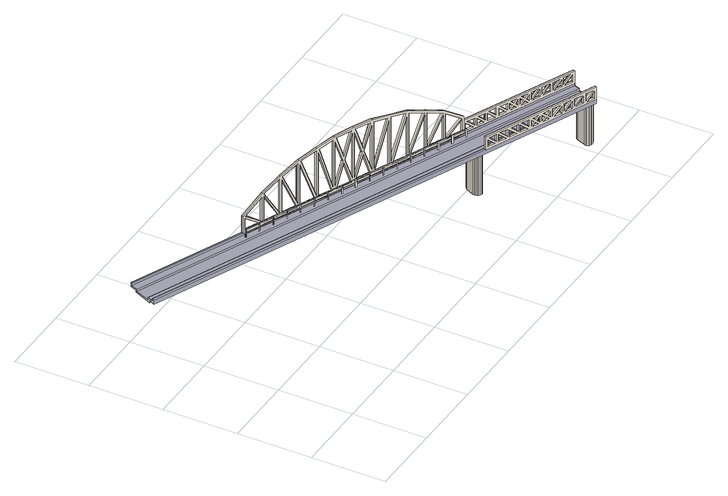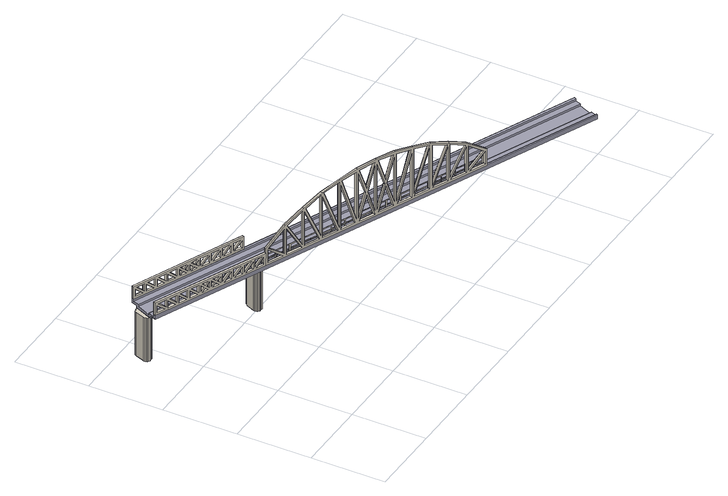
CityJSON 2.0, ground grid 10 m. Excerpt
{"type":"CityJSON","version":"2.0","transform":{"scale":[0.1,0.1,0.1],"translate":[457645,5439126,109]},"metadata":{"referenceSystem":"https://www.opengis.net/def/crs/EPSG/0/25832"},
"CityObjects":{
"bridge1":{"type":"Bridge","attributes":{"description":"Phantasy Bridge made by KIT / IAI","name":"KIT Bridge","function":"1000","yearOfConstruction":2050,"isMovable":"false"},"children":["bridge1-1","bridge1-2","bridge1-3","bridge1-4","bridge1-5","bridge1-6"],"geometry":[{"type":"MultiSurface","lod":"2","boundaries":[[[0,1,2,3]],[[4,0,3,5]],[[6,4,5,7]],[[1,8,9,2]],[[10,6,7,11]],[[8,12,13,9]],[[14,10,11,15]],[[12,16,17,13]],[[18,14,15,19]],[[20,18,19,21]],[[16,22,23,17]],[[24,20,21,25]],[[22,26,27,23]],[[28,24,25,29]],[[30,28,29,31]],[[26,30,31,27]],[[31,29,25,21,19,15,11,7,5,3,2,9,13,17,23,27]]]}]},
"bridge1-1":{"type":"BridgeInstallation","attributes":{"name":"Railing 1"},"parents":["bridge1"],"geometry":[{"type":"MultiSurface","lod":"2","boundaries":[[[32,33,34,35]],[[36,32,35,37]],[[38,39,36,37]],[[35,34,40,41,42,43,44,45,46,47,48,49,50,51,52,53,54,55,56,55,57,58,59,60,61,62,63,64,65,66,67,68,69,70,71,72,73,74,75,76,77,78,79,80,81,82,83,84,85,86,87,88,89,90,91,92,93,94,95,96,97,98,99,100,101,38,37]],[[40,34,33,102]],[[103,104,105,106,107,108,109,110,111,112,113,114,115,116,117,118,119,120,121,78,77,122,123,124,125,126,127,128,129,130,131,130,132,133,134,135,136,137,138,139,140,141,142,143,144,145,52,51,146,147,148,149,150,151,152,153,42,41,102,33,32,36,39,154,155,156,157]],[[155,100,99,156]],[[154,101,100,155]],[[39,38,101,154],[158,159,160,161]],[[98,157,156,99]],[[103,97,96,104]],[[157,98,97,103],[162,163,164,165]],[[104,96,95,105],[166,167,168,169]],[[94,106,105,95]],[[108,92,91,109],[170,171,172,173]],[[107,93,92,108]],[[106,94,93,107],[174,175,176,177]],[[90,110,109,91]],[[111,89,88,112]],[[110,90,89,111],[178,171,170,179]],[[112,88,87,113],[180,181,182,183]],[[86,114,113,87]],[[116,84,83,117],[184,185,186,187]],[[115,85,84,116]],[[114,86,85,115],[188,189,190,191]],[[82,118,117,83]],[[119,81,80,120]],[[118,82,81,119]],[[120,80,79,121],[192,193,194,195]],[[78,121,79]],[[122,76,75,123]],[[77,76,122]],[[74,124,123,75]],[[125,73,72,126]],[[124,74,73,125]],[[126,72,71,127]],[[70,128,127,71]],[[130,68,67,131]],[[129,69,68,130]],[[128,70,69,129],[196,197,198,199]],[[66,131,67]],[[130,65,64,132]],[[131,66,65,130],[200,201,202,203]],[[132,64,63,133],[204,205,206,207]],[[62,134,133,63]],[[136,60,59,137],[208,209,210,211]],[[135,61,60,136]],[[134,62,61,135],[212,213,214,215]],[[58,138,137,59]],[[139,57,55,140]],[[138,58,57,139],[216,217,218,219]],[[140,55,56,141],[220,221,222,223]],[[142,141,56]],[[144,54,53,145],[224,225,226,227]],[[143,55,54,144]],[[142,56,55,143]],[[52,145,53]],[[51,50,146]],[[146,50,49,147],[228,229,230,231]],[[48,148,147,49]],[[150,46,45,151]],[[149,47,46,150]],[[148,48,47,149]],[[44,152,151,45]],[[153,43,42]],[[152,44,43,153],[232,233,234,235]],[[40,102,41]],[[235,234,236]],[[203,202,207,206]],[[234,233,237,236]],[[233,232,237]],[[232,235,236,237]],[[238,239,230,229]],[[239,238,228,231]],[[240,241,242,243]],[[244,227,226]],[[245,244,226,225]],[[238,229,228]],[[244,245,224,227]],[[239,231,230]],[[217,216,222,221]],[[245,225,224]],[[215,214,211,210]],[[219,218,220,223]],[[218,217,221,220]],[[212,215,210,209]],[[214,213,208,211]],[[216,219,223,222]],[[213,212,209,208]],[[201,200,205,204]],[[202,201,204,207]],[[198,197,246]],[[200,203,206,205]],[[197,196,247,246]],[[196,199,247]],[[199,198,246,247]],[[248,249,250,251]],[[252,253,254,255]],[[256,193,192]],[[257,195,194]],[[170,171,180,183]],[[257,256,192,195]],[[188,191,185,184]],[[190,189,187,186]],[[256,257,194,193]],[[189,188,184,187]],[[176,175,172,171]],[[191,190,186,185]],[[174,177,170,173]],[[171,178,181,180]],[[258,259,159,158]],[[165,164,168,167]],[[179,170,183,182]],[[178,179,182,181]],[[162,165,167,166]],[[175,174,173,172]],[[177,176,171,170]],[[164,163,169,168]],[[163,162,166,169]],[[259,160,159]],[[258,158,161]],[[259,258,161,160]]]}]},
"bridge1-2":{"type":"BridgeConstructiveElement","parents":["bridge1"],"geometry":[{"type":"MultiSurface","lod":"2","boundaries":[[[260,261,262,263,264,265,266,267,268,269,270,271,272,273,274],[275,276,277],[278,279,280],[281,282,283],[284,285,286],[287,288,289],[290,291,292],[293,294,295],[296,297,298],[299,300,301],[302,303,304],[305,306,307],[308,309,310],[311,312,313],[314,315,316],[317,318,319],[320,321,322],[323,324,325],[326,327,328],[329,330,331],[332,333,334],[335,336,337],[338,339,340],[341,342,343],[344,345,346],[347,348,349],[350,351,352],[353,354,355],[356,357,358]],[[359,360,361,362,363,364,365,366,367,368,369,370,371,372,373],[374,375,376],[377,378,379],[380,381,382],[383,384,385],[386,387,388],[389,390,391],[392,393,394],[395,396,397],[398,399,400],[401,402,403],[404,405,406],[407,408,409],[410,411,412],[413,414,415],[416,417,418],[419,420,421],[422,423,424],[425,426,427],[428,429,430],[431,432,433],[434,435,436],[437,438,439],[440,441,442],[443,444,445],[446,447,448],[449,450,451],[452,453,454],[455,456,457]],[[369,264,263,370]],[[366,267,266,367]],[[363,270,269,364]],[[372,261,260,373]],[[364,269,268,365]],[[365,268,267,366]],[[361,272,271,362]],[[373,260,274,359]],[[371,262,261,372]],[[360,273,272,361]],[[367,266,265,368]],[[368,265,264,369]],[[370,263,262,371]],[[362,271,270,363]],[[274,273,360,359]],[[312,374,376,313]],[[311,375,374,312]],[[313,376,375,311]],[[308,377,379,309]],[[310,378,377,308]],[[309,379,378,310]],[[315,380,382,316]],[[314,381,380,315]],[[316,382,381,314]],[[305,383,385,306]],[[307,384,383,305]],[[306,385,384,307]],[[318,386,388,319]],[[317,387,386,318]],[[319,388,387,317]],[[302,389,391,303]],[[304,390,389,302]],[[303,391,390,304]],[[321,392,394,322]],[[320,393,392,321]],[[322,394,393,320]],[[299,395,397,300]],[[301,396,395,299]],[[300,397,396,301]],[[324,398,400,325]],[[323,399,398,324]],[[325,400,399,323]],[[296,401,403,297]],[[298,402,401,296]],[[297,403,402,298]],[[331,404,406,329]],[[330,405,404,331]],[[329,406,405,330]],[[334,407,409,332]],[[333,408,407,334]],[[332,409,408,333]],[[328,410,412,326]],[[327,411,410,328]],[[326,412,411,327]],[[293,413,415,294]],[[295,414,413,293]],[[294,415,414,295]],[[340,416,418,338]],[[339,417,416,340]],[[338,418,417,339]],[[337,419,421,335]],[[336,420,419,337]],[[335,421,420,336]],[[343,422,424,341]],[[342,423,422,343]],[[341,424,423,342]],[[290,425,427,291]],[[292,426,425,290]],[[291,427,426,292]],[[345,428,430,346]],[[344,429,428,345]],[[346,430,429,344]],[[275,431,433,276]],[[277,432,431,275]],[[276,433,432,277]],[[348,434,436,349]],[[347,435,434,348]],[[349,436,435,347]],[[278,437,439,279]],[[280,438,437,278]],[[279,439,438,280]],[[351,440,442,352]],[[350,441,440,351]],[[352,442,441,350]],[[281,443,445,282]],[[283,444,443,281]],[[282,445,444,283]],[[354,446,448,355]],[[353,447,446,354]],[[355,448,447,353]],[[284,449,451,285]],[[286,450,449,284]],[[285,451,450,286]],[[287,452,454,288]],[[289,453,452,287]],[[288,454,453,289]],[[357,455,457,358]],[[356,456,455,357]],[[358,457,456,356]]]}]},
"bridge1-3":{"type":"BridgeConstructiveElement","attributes":{"name":"Pile 2","function":"1000"},"parents":["bridge1"],"geometry":[{"type":"MultiSurface","lod":"2","boundaries":[[[458,459,460,461,462,463,464,465,466,467,468,469,470,471,472,473,474,475,476,477,478,479,480,481,482,483]],[[484,485,486,487,488,489,490,491,492,493,494,495,496,497,498,499,500,501,502,503,504,505,506,507,508,509]],[[483,484,509,458]],[[458,509,508,459]],[[459,508,507,460]],[[460,507,506,461]],[[461,506,505,462]],[[462,505,504,463]],[[463,504,503,464]],[[464,503,502,465]],[[465,502,501,466]],[[466,501,500,467]],[[467,500,499,468]],[[468,499,498,469]],[[469,498,497,470]],[[470,497,496,471]],[[471,496,495,472]],[[472,495,494,473]],[[473,494,493,474]],[[474,493,492,475]],[[475,492,491,476]],[[476,491,490,477]],[[477,490,489,478]],[[478,489,488,479]],[[479,488,487,480]],[[480,487,486,481]],[[481,486,485,482]],[[482,485,484,483]]]}]},
"bridge1-4":{"type":"BridgeConstructiveElement","parents":["bridge1"],"geometry":[{"type":"MultiSurface","lod":"2","boundaries":[[[510,511,512,513]],[[5,510,513,514],[515,516,517],[518,519,520],[521,522,523],[524,525,526],[527,528,529],[530,531,532],[533,534,535],[536,537,538],[539,540,541],[542,543,544],[545,546,547],[548,549,550],[551,552,553],[554,555,556],[557,558,559],[560,561,562],[563,564,565],[566,567,568],[569,570,571],[572,573,574],[575,576,577],[578,579,580],[581,582,583],[584,585,586]],[[512,587,514,513]],[[3,5,514,587]],[[3,511,510,5]],[[588,515,517,589]],[[590,516,515,588]],[[589,517,516,590]],[[591,518,520,592]],[[593,519,518,591]],[[592,520,519,593]],[[594,521,523,595]],[[596,522,521,594]],[[595,523,522,596]],[[597,524,526,598]],[[599,525,524,597]],[[598,526,525,599]],[[600,527,529,601]],[[602,528,527,600]],[[601,529,528,602]],[[603,530,532,604]],[[605,531,530,603]],[[604,532,531,605]],[[606,533,535,607]],[[608,534,533,606]],[[607,535,534,608]],[[609,536,538,610]],[[611,537,536,609]],[[610,538,537,611]],[[612,539,541,613]],[[614,540,539,612]],[[613,541,540,614]],[[615,542,544,616]],[[617,543,542,615]],[[616,544,543,617]],[[618,545,547,619]],[[620,546,545,618]],[[619,547,546,620]],[[621,548,550,622]],[[623,549,548,621]],[[622,550,549,623]],[[624,551,553,625]],[[626,552,551,624]],[[625,553,552,626]],[[627,554,556,628]],[[629,555,554,627]],[[628,556,555,629]],[[630,557,559,631]],[[632,558,557,630]],[[631,559,558,632]],[[633,560,562,634]],[[635,561,560,633]],[[634,562,561,635]],[[636,563,565,637]],[[638,564,563,636]],[[637,565,564,638]],[[639,566,568,640]],[[641,567,566,639]],[[640,568,567,641]],[[642,569,571,643]],[[644,570,569,642]],[[643,571,570,644]],[[645,572,574,646]],[[647,573,572,645]],[[646,574,573,647]],[[648,575,577,649]],[[650,576,575,648]],[[649,577,576,650]],[[651,578,580,652]],[[653,579,578,651]],[[652,580,579,653]],[[511,3,587,512],[591,592,593],[654,655,656],[648,649,650],[645,646,647],[639,640,641],[631,632,630],[622,623,621],[608,606,607],[605,603,604],[599,597,598],[590,588,589],[594,595,596],[600,601,602],[609,610,611],[613,614,612],[615,616,617],[619,620,618],[634,635,633],[624,625,626],[628,629,627],[638,636,637],[644,642,643],[653,651,652],[657,658,659]],[[658,581,583,659]],[[657,582,581,658]],[[659,583,582,657]],[[654,584,586,655]],[[656,585,584,654]],[[655,586,585,656]]]}]},
"bridge1-5":{"type":"BridgeConstructiveElement","parents":["bridge1"],"geometry":[{"type":"MultiSurface","lod":"2","boundaries":[[[359,274,660,661]],[[31,359,661,662],[663,664,665],[666,667,668],[669,670,671],[672,673,674],[675,676,677],[678,679,680],[681,682,683],[684,685,686],[687,688,689],[690,691,692],[693,694,695],[696,697,698],[699,700,701],[702,703,704],[705,706,707],[708,709,710],[711,712,713],[714,715,716],[717,718,719],[720,721,722],[723,724,725],[726,727,728],[729,730,731],[732,733,734]],[[660,735,662,661]],[[29,31,662,735]],[[29,274,359,31]],[[736,663,665,737]],[[738,664,663,736]],[[737,665,664,738]],[[739,666,668,740]],[[741,667,666,739]],[[740,668,667,741]],[[742,669,671,743]],[[744,670,669,742]],[[743,671,670,744]],[[745,672,674,746]],[[747,673,672,745]],[[746,674,673,747]],[[748,675,677,749]],[[750,676,675,748]],[[749,677,676,750]],[[751,678,680,752]],[[753,679,678,751]],[[752,680,679,753]],[[754,681,683,755]],[[756,682,681,754]],[[755,683,682,756]],[[757,684,686,758]],[[759,685,684,757]],[[758,686,685,759]],[[760,687,689,761]],[[762,688,687,760]],[[761,689,688,762]],[[763,690,692,764]],[[765,691,690,763]],[[764,692,691,765]],[[766,693,695,767]],[[768,694,693,766]],[[767,695,694,768]],[[769,696,698,770]],[[771,697,696,769]],[[770,698,697,771]],[[772,699,701,773]],[[774,700,699,772]],[[773,701,700,774]],[[775,702,704,776]],[[777,703,702,775]],[[776,704,703,777]],[[778,705,707,779]],[[780,706,705,778]],[[779,707,706,780]],[[781,708,710,782]],[[783,709,708,781]],[[782,710,709,783]],[[784,711,713,785]],[[786,712,711,784]],[[785,713,712,786]],[[787,714,716,788]],[[789,715,714,787]],[[788,716,715,789]],[[790,717,719,791]],[[792,718,717,790]],[[791,719,718,792]],[[793,720,722,794]],[[795,721,720,793]],[[794,722,721,795]],[[796,723,725,797]],[[798,724,723,796]],[[797,725,724,798]],[[799,726,728,800]],[[801,727,726,799]],[[800,728,727,801]],[[274,29,735,660],[739,740,741],[802,803,804],[796,797,798],[793,794,795],[787,788,789],[779,780,778],[770,771,769],[756,754,755],[753,751,752],[747,745,746],[738,736,737],[742,743,744],[748,749,750],[757,758,759],[761,762,760],[763,764,765],[767,768,766],[782,783,781],[772,773,774],[776,777,775],[786,784,785],[792,790,791],[801,799,800],[805,806,807]],[[806,729,731,807]],[[805,730,729,806]],[[807,731,730,805]],[[802,732,734,803]],[[804,733,732,802]],[[803,734,733,804]]]}]},
"bridge1-6":{"type":"BridgeConstructiveElement","attributes":{"name":"Pile 1"},"parents":["bridge1"],"geometry":[{"type":"MultiSurface","lod":"2","boundaries":[[[808,809,810,811,812,813,814,815,816,817,818,819,820,821,822,823,824,825,826,827,828,829,830,831,832,833]],[[834,835,836,837,838,839,840,841,842,843,844,845,846,847,848,849,850,851,852,853,854,855,856,857,858,859]],[[833,834,859,808]],[[808,859,858,809]],[[809,858,857,810]],[[810,857,856,811]],[[811,856,855,812]],[[812,855,854,813]],[[813,854,853,814]],[[814,853,852,815]],[[815,852,851,816]],[[816,851,850,817]],[[817,850,849,818]],[[818,849,848,819]],[[819,848,847,820]],[[820,847,846,821]],[[821,846,845,822]],[[822,845,844,823]],[[823,844,843,824]],[[824,843,842,825]],[[825,842,841,826]],[[826,841,840,827]],[[827,840,839,828]],[[828,839,838,829]],[[829,838,837,830]],[[830,837,836,831]],[[831,836,835,832]],[[832,835,834,833]]]}]}
},
"vertices":[
[1,268,72],[1,268,66],[608,7,66],[608,7,72],[3,271,72],[609,10,72],[3,271,69],[609,10,69],[5,276,66],[611,15,66],[6,279,69],[612,18,69],[5,276,63],[611,15,63],[6,279,66],[612,18,66],[16,301,63],[622,40,63],[14,298,66],[621,37,66],[14,298,69],[621,37,69],[16,301,66],[622,40,66],[18,307,69],[624,45,69],[19,309,66],[625,48,66],[18,307,72],[624,45,72],[19,309,72],[625,48,72],
[168,237,81],[471,106,81],[471,107,81],[168,238,81],[168,237,69],[168,238,69],[169,237,69],[168,236,69],[471,107,69],[470,107,69],[470,107,80],[452,115,80],[452,115,69],[451,116,69],[451,116,80],[433,123,80],[433,123,69],[432,124,69],[432,124,80],[414,131,80],[414,131,69],[413,132,69],[413,132,80],[395,140,80],[395,140,69],[377,148,80],[377,148,69],[376,148,69],[376,148,80],[358,156,80],[358,156,69],[357,156,69],[357,156,80],[339,164,80],[339,164,69],[338,164,69],[338,164,80],[320,172,80],[320,172,69],[319,173,69],[319,173,80],[301,180,80],[301,180,69],[300,181,69],[300,181,80],[282,188,80],[282,188,69],[281,189,69],[281,189,80],[263,197,80],[263,197,69],[262,197,69],[262,197,80],[244,205,80],[244,205,69],[243,205,69],[243,205,80],[226,213,80],[226,213,69],[225,213,69],[225,213,80],[207,221,80],[207,221,69],[206,221,69],[206,221,80],[188,229,80],[188,229,69],[187,229,69],[187,229,80],[169,237,80],[471,106,69],[187,228,80],[205,220,80],[205,220,69],[206,220,69],[206,220,80],[224,212,80],[224,212,69],[225,212,69],[225,212,80],[243,204,80],[243,204,69],[244,204,69],[244,204,80],[262,196,80],[262,196,69],[263,196,69],[263,196,80],[281,188,80],[281,188,69],[300,180,80],[300,180,69],[301,179,69],[301,179,80],[319,172,80],[319,172,69],[320,171,69],[320,171,80],[338,163,80],[338,163,69],[356,155,80],[356,155,69],[357,155,69],[357,155,80],[375,147,80],[375,147,69],[376,147,69],[376,147,80],[394,139,80],[394,139,69],[395,139,69],[395,139,80],[413,131,80],[413,131,69],[432,123,80],[432,123,69],[433,122,69],[433,122,80],[451,115,80],[451,115,69],[452,114,69],[452,114,80],[168,236,80],[186,229,80],[186,229,69],[187,228,69],[169,237,75],[169,237,74],[169,236,74],[169,236,75],[188,229,75],[188,229,74],[187,228,74],[187,228,75],[206,221,75],[205,221,75],[205,221,74],[206,221,74],[225,213,74],[225,213,75],[224,212,75],[224,212,74],[206,220,74],[206,220,75],[207,221,75],[207,221,74],[225,212,75],[225,212,74],[243,205,75],[243,204,75],[243,204,74],[243,205,74],[262,196,74],[262,197,74],[262,197,75],[262,196,75],[244,204,74],[244,204,75],[244,205,75],[244,205,74],[281,189,75],[281,188,75],[281,188,74],[281,189,74],[320,171,74],[320,171,75],[320,172,75],[320,172,74],[338,163,75],[339,164,75],[339,164,74],[338,163,74],[357,156,75],[356,156,75],[356,156,74],[357,156,74],[375,147,74],[376,148,74],[376,148,75],[375,147,75],[358,156,74],[357,155,74],[357,155,75],[358,156,75],[376,147,74],[376,147,75],[377,148,75],[377,148,74],[394,140,75],[394,139,75],[394,139,74],[394,140,74],[413,131,74],[413,132,74],[413,132,75],[413,131,75],[432,124,75],[432,123,75],[432,123,74],[432,124,74],[452,115,74],[452,114,74],[452,114,75],[452,115,75],[470,107,75],[470,107,74],[414,131,75],[414,131,74],[433,123,75],[433,123,74],[451,115,74],[451,115,75],[395,139,75],[395,139,74],[338,164,75],[338,164,74],[301,180,74],[301,180,75],[319,172,75],[319,172,74],[282,188,74],[282,188,75],[300,180,75],[300,180,74],[263,196,75],[263,196,74],[187,229,75],[187,229,74],
[473,111,96],[446,122,117],[421,133,130],[396,144,141],[371,155,147],[347,165,152],[321,176,153],[295,187,152],[271,198,147],[246,208,141],[221,219,130],[196,230,117],[170,241,96],[170,241,72],[473,111,72],[193,231,75],[172,240,75],[172,240,93],[218,220,75],[198,229,75],[198,229,112],[243,209,75],[223,218,75],[223,218,124],[268,199,75],[248,208,75],[248,208,134],[292,189,75],[273,197,75],[273,197,139],[296,187,80],[296,187,144],[306,182,112],[322,175,80],[322,175,145],[333,171,112],[349,164,80],[349,164,148],[368,156,144],[372,154,79],[372,154,144],[393,145,139],[397,143,79],[397,143,137],[418,134,128],[422,133,78],[422,133,126],[443,123,115],[470,112,93],[470,112,75],[449,121,75],[469,112,95],[447,122,77],[447,122,112],[424,132,75],[444,123,112],[444,123,75],[399,143,75],[419,134,124],[419,134,75],[374,153,75],[394,144,134],[394,144,75],[350,164,75],[370,155,139],[370,155,75],[344,166,149],[334,170,117],[324,175,150],[346,165,80],[336,170,112],[346,165,144],[324,175,75],[334,170,108],[344,166,75],[318,177,150],[308,182,117],[298,186,149],[320,177,80],[309,181,112],[320,177,145],[298,186,75],[308,182,108],[318,177,75],[195,230,77],[173,240,95],[195,230,112],[220,220,78],[199,229,115],[220,220,126],[245,209,79],[224,218,128],[245,209,137],[270,198,79],[249,207,139],[270,198,144],[293,188,80],[274,196,144],[293,188,148],[474,114,72],[171,244,72],[171,244,96],[198,232,117],[223,222,130],[248,211,141],[272,200,147],[296,190,152],[322,179,153],[348,168,152],[372,157,147],[397,147,141],[422,136,130],[447,125,117],[474,114,96],[448,124,77],[470,115,95],[448,124,112],[471,115,93],[451,124,75],[471,115,75],[446,126,112],[425,135,75],[446,126,75],[423,135,78],[444,126,115],[423,135,126],[420,136,124],[400,145,75],[420,136,75],[398,146,79],[419,137,128],[398,146,137],[396,147,134],[375,156,75],[396,147,75],[373,157,79],[394,148,139],[373,157,144],[371,158,139],[351,166,75],[371,158,75],[350,167,80],[369,158,144],[350,167,148],[347,168,144],[337,172,112],[347,168,80],[346,169,75],[335,173,108],[325,178,75],[325,178,150],[335,173,117],[346,169,149],[324,178,80],[334,174,112],[324,178,145],[321,179,145],[311,184,112],[321,179,80],[299,189,149],[309,184,117],[319,180,150],[319,180,75],[309,184,108],[299,189,75],[297,189,80],[308,185,112],[297,189,144],[175,242,95],[196,233,77],[196,233,112],[194,234,75],[173,243,93],[173,243,75],[200,231,115],[221,222,78],[221,222,126],[220,223,75],[199,232,112],[199,232,75],[225,221,128],[246,212,79],[246,212,137],[245,212,75],[224,221,124],[224,221,75],[250,210,139],[271,201,79],[271,201,144],[270,201,75],[249,210,134],[249,210,75],[293,191,75],[274,200,139],[274,200,75],[275,199,144],[295,191,80],[295,191,148],
[462,101,0],[463,102,0],[464,103,0],[465,104,0],[467,104,0],[468,104,0],[470,104,0],[471,103,0],[472,102,0],[473,101,0],[473,99,0],[473,98,0],[473,96,0],[468,85,0],[467,84,0],[466,83,0],[465,82,0],[463,81,0],[462,81,0],[460,82,0],[459,83,0],[458,84,0],[457,85,0],[457,87,0],[457,88,0],[457,90,0],[457,90,63],[457,88,63],[457,87,63],[457,85,63],[458,84,63],[459,83,63],[460,82,63],[462,81,63],[463,81,63],[465,82,63],[466,83,63],[467,84,63],[468,85,63],[473,96,63],[473,98,63],[473,99,63],[473,101,63],[472,102,63],[471,103,63],[470,104,63],[468,104,63],[467,104,63],[465,104,63],[464,103,63],[463,102,63],[462,101,63],
[457,75,72],[456,72,72],[456,72,90],[457,75,90],[609,10,90],[462,73,87],[472,69,77],[472,69,87],[470,69,75],[460,74,85],[460,74,75],[485,63,75],[475,67,85],[475,67,75],[477,66,87],[487,62,77],[487,62,87],[500,57,75],[490,61,85],[490,61,75],[492,60,87],[502,56,77],[502,56,87],[507,54,87],[517,49,77],[517,49,87],[515,50,75],[505,55,85],[505,55,75],[521,47,87],[526,46,83],[530,44,87],[519,48,77],[523,46,81],[519,48,85],[530,44,75],[526,46,79],[521,47,75],[532,43,85],[528,45,81],[532,43,77],[534,42,77],[538,40,81],[534,42,85],[544,37,75],[540,39,79],[536,41,75],[546,37,85],[542,38,81],[546,37,77],[536,41,87],[540,39,83],[544,37,87],[561,30,85],[551,34,75],[561,30,75],[549,35,77],[559,31,87],[549,35,87],[564,29,77],[574,25,87],[564,29,87],[576,24,85],[566,28,75],[576,24,75],[579,22,77],[589,18,87],[579,22,87],[591,17,85],[581,22,75],[591,17,75],[594,16,77],[604,12,87],[594,16,87],[606,11,85],[596,15,75],[606,11,75],[608,7,90],[461,70,87],[471,66,87],[471,66,77],[469,67,75],[459,71,75],[459,71,85],[484,60,75],[474,65,75],[474,65,85],[476,64,87],[486,59,87],[486,59,77],[499,54,75],[488,58,75],[488,58,85],[491,57,87],[501,53,87],[501,53,77],[505,51,87],[515,47,87],[515,47,77],[513,47,75],[503,52,75],[503,52,85],[520,44,87],[528,41,87],[524,43,83],[518,45,77],[518,45,85],[522,44,81],[528,41,75],[520,44,75],[524,43,79],[530,40,85],[530,40,77],[526,42,81],[533,39,77],[533,39,85],[537,37,81],[543,35,75],[535,38,75],[539,36,79],[545,34,85],[545,34,77],[541,35,81],[535,38,87],[543,35,87],[539,36,83],[560,27,85],[560,27,75],[550,32,75],[548,33,77],[548,33,87],[558,28,87],[563,26,77],[563,26,87],[573,22,87],[575,21,85],[575,21,75],[565,25,75],[578,20,77],[578,20,87],[588,15,87],[590,15,85],[590,15,75],[580,19,75],[605,8,85],[605,8,75],[595,12,75],[603,9,87],[593,13,77],[593,13,87],
[473,111,90],[474,114,90],[625,48,90],[479,111,87],[489,107,77],[489,107,87],[487,108,75],[477,112,85],[477,112,75],[502,102,75],[491,106,85],[491,106,75],[493,105,87],[504,101,77],[504,101,87],[516,95,75],[506,100,85],[506,100,75],[508,99,87],[518,94,77],[518,94,87],[523,92,87],[533,88,77],[533,88,87],[531,89,75],[521,93,85],[521,93,75],[538,86,87],[542,84,83],[546,82,87],[536,87,77],[540,85,81],[536,87,85],[546,82,75],[542,84,79],[538,86,75],[548,81,85],[544,83,81],[548,81,77],[551,80,77],[555,79,81],[551,80,85],[561,76,75],[557,78,79],[553,79,75],[563,75,85],[559,77,81],[563,75,77],[553,79,87],[557,78,83],[561,76,87],[578,69,85],[568,73,75],[578,69,75],[566,74,77],[576,70,87],[566,74,87],[581,67,77],[591,63,87],[581,67,87],[593,62,85],[583,67,75],[593,62,75],[596,61,77],[606,57,87],[596,61,87],[608,56,85],[598,60,75],[608,56,75],[610,55,77],[621,50,87],[610,55,87],[623,49,85],[612,54,75],[623,49,75],[624,45,90],[477,109,87],[487,104,87],[487,104,77],[485,105,75],[475,110,75],[475,110,85],[500,99,75],[490,103,75],[490,103,85],[492,102,87],[502,98,87],[502,98,77],[515,92,75],[505,97,75],[505,97,85],[507,96,87],[517,92,87],[517,92,77],[522,89,87],[532,85,87],[532,85,77],[530,86,75],[520,90,75],[520,90,85],[537,83,87],[545,80,87],[541,81,83],[535,84,77],[535,84,85],[539,82,81],[545,80,75],[537,83,75],[541,81,79],[547,79,85],[547,79,77],[543,80,81],[550,78,77],[550,78,85],[554,76,81],[560,73,75],[552,77,75],[556,75,79],[562,72,85],[562,72,77],[558,74,81],[552,77,87],[560,73,87],[556,75,83],[577,66,85],[577,66,75],[567,70,75],[565,71,77],[565,71,87],[575,67,87],[580,65,77],[580,65,87],[590,60,87],[592,60,85],[592,60,75],[582,64,75],[594,58,77],[594,58,87],[604,54,87],[607,53,85],[607,53,75],[596,57,75],[621,47,85],[621,47,75],[611,51,75],[619,48,87],[609,52,77],[609,52,87],
[613,35,0],[614,37,0],[615,38,0],[617,39,0],[618,39,0],[620,39,0],[621,39,0],[623,38,0],[624,37,0],[624,35,0],[625,34,0],[625,32,0],[624,31,0],[620,20,0],[619,18,0],[618,17,0],[616,17,0],[615,16,0],[613,16,0],[612,17,0],[610,17,0],[609,18,0],[608,20,0],[608,21,0],[608,23,0],[609,24,0],[609,24,63],[608,23,63],[608,21,63],[608,20,63],[609,18,63],[610,17,63],[612,17,63],[613,16,63],[615,16,63],[616,17,63],[618,17,63],[619,18,63],[620,20,63],[624,31,63],[625,32,63],[625,34,63],[624,35,63],[624,37,63],[623,38,63],[621,39,63],[620,39,63],[618,39,63],[617,39,63],[615,38,63],[614,37,63],[613,35,63]
]}
